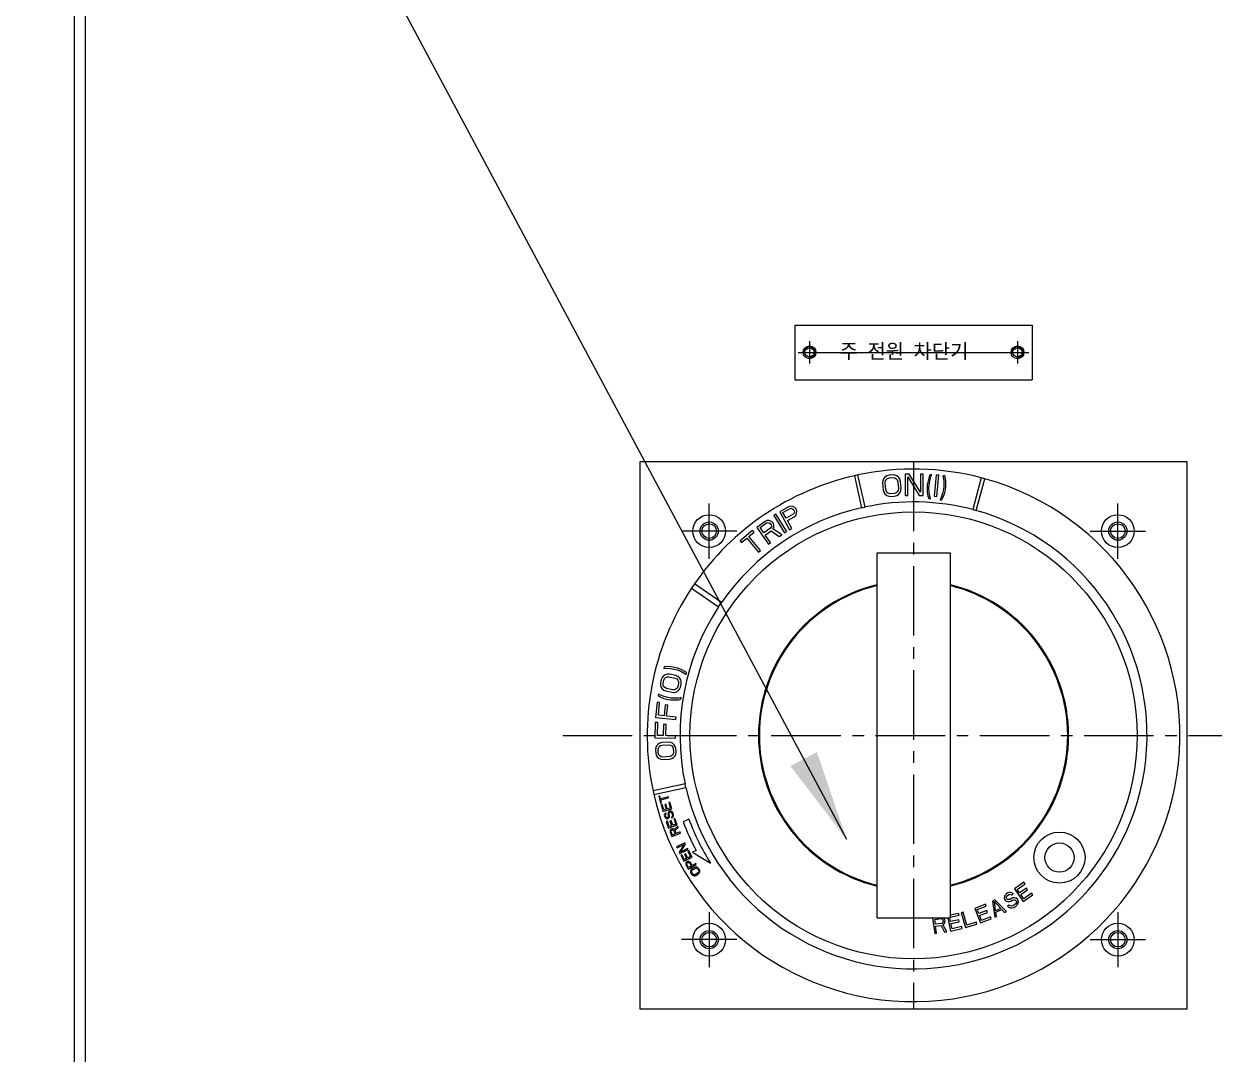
# Model space of a CAD drawing. Header units: millimetres. Extents: x -8980 to 16421, y 0 to 6237.
# Drawn here: x -6384.3 to -6058.1, y 3334.9 to 3617.4 of the extents above; entities that cross this region are included whole.
import ezdxf

# ---------------------------------------------------------------- set-up
doc = ezdxf.new("R2010")
doc.units = ezdxf.units.MM
doc.linetypes.add('CENTER', pattern=[50.8, 31.75, -6.35, 6.35, -6.35])
doc.linetypes.add('CENTER2', pattern=[28.575, 19.05, -3.175, 3.175, -3.175])
for name, color, linetype in [('4', 7, 'Continuous'), ('BO', 3, 'Continuous'), ('CENTER', 1, 'CENTER'), ('D-HANDLE', 3, 'Continuous')]:
    doc.layers.add(name, color=color, linetype=linetype)
doc.styles.add('HAN', font='')
doc.styles.get("Standard").update_dxf_attribs({"font": 'ISOCP.SHX', "bigfont": 'WHGTXT.SHX'})
doc.styles.get('HAN').set_extended_font_data('GulimChe')
doc.dimstyles.new('PS-10', dxfattribs={"dimscale": 10, "dimtxt": 3.2, "dimasz": 2.5, "dimexe": 2, "dimexo": 2.5, "dimgap": 2, "dimtad": 1, "dimtoh": 1, "dimrnd": 0.05, "dimzin": 12, "dimdsep": 46, "dimtxsty": 'Standard', "dimcen": 0, "dimclrt": 2, "dimazin": 3, "dimtfac": 1, "dimtofl": 0, "dimtmove": 0, "dimatfit": 3, "dimfxl": 0, "dimtolj": 1, "dimtzin": 0, "dimarcsym": 0})

# ---------------------------------------------------------------- blocks, each defined once
blk = doc.blocks.new('etmnrbfdsaz')
for p, q in [((66264.99, -44675.64, 0), (66329.99, -44675.64, 0)), ((66264.99, -44675.64, 0), (66264.99, -44690.64, 0)), ((66329.99, -44675.64, 0), (66329.99, -44690.64, 0)), ((66264.99, -44690.64, 0), (66329.99, -44690.64, 0))]:
    blk.add_line(p, q)
at = {"ltscale": 10}
for centre in [(66268.99, -44683.14, 0), (66325.99, -44683.14, 0)]:
    blk.add_circle(centre, 1.75, dxfattribs=at)
at = {"color": 3, "style": 'HAN'}
blk.add_text('주 전원 차단기', height=4, dxfattribs=at).set_placement((66277.25, -44684.8, 0))
blk = doc.blocks.new('A$C77152F04')
at = {"linetype": 'Continuous'}
for p, q in [((-71.23, 15.39), (-72.2, 15.18)), ((-72.2, 15.18), (-70.27, 6.39)), ((-69.29, 6.6), (-71.23, 15.39)), ((-37.42, 14.59), (-39.77, 5.91)), ((-38.8, 5.65), (-36.45, 14.33)), ((-36.45, 14.33), (-37.42, 14.59)), ((-70.27, 6.39), (-69.29, 6.6)), ((-39.77, 5.91), (-38.8, 5.65)), ((-116.03, -14.47), (-116.84, -15.65)), ((-116.84, -15.65), (-109.43, -20.77)), ((-108.63, -19.59), (-116.03, -14.47)), ((-109.43, -20.77), (-108.63, -19.59)), ((-118.6, -69.29), (-127.39, -71.23)), ((-127.39, -71.23), (-127.18, -72.2)), ((-127.18, -72.2), (-118.39, -70.27)), ((-118.39, -70.27), (-118.6, -69.29)), ((-117.59, -78.96), (-119.13, -79.66)), ((-115.57, -87.57), (-116.61, -87.98)), ((-116.61, -87.98), (-111.64, -90.99))]:
    blk.add_line(p, q, dxfattribs=at)
at = {"color": 2, "linetype": 'Continuous'}
for p, q in [((-64.4, 13.8), (-64.46, 13.17)), ((-64.46, 13.17), (-64.3, 11.3)), ((-64.2, 14.32), (-64.4, 13.8)), ((-63.75, 14.86), (-64.2, 14.32)), ((-63.29, 15.15), (-63.75, 14.86)), ((-63.73, 13.23), (-63.65, 13.74)), ((-63.57, 11.37), (-63.73, 13.23)), ((-63.65, 13.74), (-63.44, 14.13)), ((-63.44, 14.13), (-63.1, 14.42)), ((-62.69, 15.33), (-63.29, 15.15)), ((-63.1, 14.42), (-62.62, 14.58)), ((-61.71, 15.41), (-62.69, 15.33)), ((-62.62, 14.58), (-61.65, 14.67)), ((-61.09, 15.34), (-61.71, 15.41)), ((-61.65, 14.67), (-61.15, 14.58)), ((-61.15, 14.58), (-60.76, 14.37)), ((-60.58, 15.14), (-61.09, 15.34)), ((-60.76, 14.37), (-60.49, 14.02)), ((-60.05, 14.68), (-60.58, 15.14)), ((-60.49, 14.02), (-60.32, 13.53)), ((-60.32, 13.53), (-60.16, 11.66)), ((-59.77, 14.2), (-60.05, 14.68)), ((-59.59, 13.59), (-59.77, 14.2)), ((-59.43, 11.73), (-59.59, 13.59)), ((-58.26, 15.65), (-58.27, 9.78)), ((-57.16, 15.64), (-58.26, 15.65)), ((-57.54, 9.77), (-57.53, 14.89)), ((-57.53, 14.89), (-54.48, 9.77)), ((-54.12, 10.64), (-57.16, 15.64)), ((-54.1, 15.63), (-54.12, 10.64)), ((-53.37, 15.63), (-54.1, 15.63)), ((-53.38, 9.76), (-53.37, 15.63)), ((-52.02, 13.78), (-52.22, 12.67)), ((-51.71, 14.89), (-52.02, 13.78)), ((-51.73, 12.63), (-51.54, 13.75)), ((-51.43, 15.49), (-51.71, 14.89)), ((-51.54, 13.75), (-51.22, 14.85)), ((-50.94, 15.46), (-51.43, 15.49)), ((-51.22, 14.85), (-50.94, 15.46)), ((-49.8, 15.37), (-50.33, 9.53)), ((-49.06, 15.3), (-49.8, 15.37)), ((-49.6, 9.46), (-49.06, 15.3)), ((-47.92, 15.18), (-47.75, 14.54)), ((-47.44, 15.13), (-47.92, 15.18)), ((-47.75, 14.54), (-47.65, 13.39)), ((-47.65, 13.39), (-47.66, 12.26)), ((-47.27, 14.48), (-47.44, 15.13)), ((-47.16, 13.33), (-47.27, 14.48)), ((-47.18, 12.2), (-47.16, 13.33)), ((-64.3, 11.3), (-64.13, 10.69)), ((-64.13, 10.69), (-63.84, 10.21)), ((-63.84, 10.21), (-63.31, 9.76)), ((-63.41, 10.88), (-63.57, 11.37)), ((-63.13, 10.53), (-63.41, 10.88)), ((-62.74, 10.31), (-63.13, 10.53)), ((-62.24, 10.23), (-62.74, 10.31)), ((-61.27, 10.31), (-62.24, 10.23)), ((-60.79, 10.48), (-61.27, 10.31)), ((-60.45, 10.76), (-60.79, 10.48)), ((-60.61, 9.74), (-60.14, 10.03)), ((-60.24, 11.15), (-60.45, 10.76)), ((-60.16, 11.66), (-60.24, 11.15)), ((-60.14, 10.03), (-59.7, 10.57)), ((-59.7, 10.57), (-59.5, 11.09)), ((-59.5, 11.09), (-59.43, 11.73)), ((-52.22, 12.67), (-52.27, 11.79)), ((-52.27, 11.79), (-52.22, 10.66)), ((-52.22, 10.66), (-52.05, 9.53)), ((-51.78, 11.76), (-51.73, 12.63)), ((-51.73, 10.63), (-51.78, 11.76)), ((-51.56, 9.5), (-51.73, 10.63)), ((-48.02, 10.29), (-48.4, 9.2)), ((-47.77, 11.39), (-48.02, 10.29)), ((-47.92, 9.15), (-47.54, 10.23)), ((-47.66, 12.26), (-47.77, 11.39)), ((-47.54, 10.23), (-47.28, 11.33)), ((-47.28, 11.33), (-47.18, 12.2)), ((-90.23, 6.63), (-92.68, 5.27)), ((-89.66, 6.81), (-90.23, 6.63)), ((-89.08, 6.73), (-89.66, 6.81)), ((-88.54, 6.48), (-89.08, 6.73)), ((-63.31, 9.76), (-62.8, 9.55)), ((-62.8, 9.55), (-62.18, 9.48)), ((-62.18, 9.48), (-61.2, 9.57)), ((-61.2, 9.57), (-60.61, 9.74)), ((-58.27, 9.78), (-57.54, 9.77)), ((-54.48, 9.77), (-53.38, 9.76)), ((-52.05, 9.53), (-51.84, 8.89)), ((-51.84, 8.89), (-51.36, 8.86)), ((-51.36, 8.86), (-51.56, 9.5)), ((-50.33, 9.53), (-49.6, 9.46)), ((-48.4, 9.2), (-48.72, 8.61)), ((-48.72, 8.61), (-48.23, 8.56)), ((-48.23, 8.56), (-47.92, 9.15)), ((-93.71, 4.6), (-94.3, 4.23)), ((-94.3, 4.23), (-91.32, -0.52)), ((-90.73, -0.14), (-93.71, 4.6)), ((-92.68, 5.27), (-89.95, 0.37)), ((-91.78, 5.09), (-89.84, 6.17)), ((-90.9, 3.53), (-91.78, 5.09)), ((-88.97, 4.61), (-90.9, 3.53)), ((-90.55, 2.9), (-88.72, 3.93)), ((-89.84, 6.17), (-89.47, 6.24)), ((-89.47, 6.24), (-89.15, 6.14)), ((-89.15, 6.14), (-88.88, 5.89)), ((-88.72, 4.88), (-88.97, 4.61)), ((-88.88, 5.89), (-88.7, 5.57)), ((-88.63, 5.21), (-88.72, 4.88)), ((-88.72, 3.93), (-88.27, 4.32)), ((-88.7, 5.57), (-88.63, 5.21)), ((-88.27, 6.23), (-88.54, 6.48)), ((-88.03, 5.81), (-88.27, 6.23)), ((-88.27, 4.32), (-88.03, 4.86)), ((-87.96, 5.44), (-88.03, 5.81)), ((-88.03, 4.86), (-87.96, 5.44)), ((-100.09, 0.18), (-103.49, -2.67)), ((-99.7, -0.28), (-100.09, 0.18)), ((-96.69, 2.64), (-98.98, 1.03)), ((-98.98, 1.03), (-95.75, -3.55)), ((-98.06, 0.94), (-96.25, 2.22)), ((-97.03, -0.52), (-98.06, 0.94)), ((-95.22, 0.76), (-97.03, -0.52)), ((-96.15, 2.88), (-96.69, 2.64)), ((-96.62, -1.1), (-95, 0.04)), ((-96.25, 2.22), (-95.9, 2.33)), ((-95.56, 2.86), (-96.15, 2.88)), ((-95.9, 2.33), (-95.57, 2.27)), ((-95.57, 2.27), (-95.27, 2.04)), ((-95, 2.67), (-95.56, 2.86)), ((-95.27, 2.04), (-95.06, 1.75)), ((-95, 1.06), (-95.22, 0.76)), ((-95.06, 1.75), (-94.95, 1.39)), ((-94.7, 2.45), (-95, 2.67)), ((-94.95, 1.39), (-95, 1.06)), ((-95, 0.04), (-92.79, -1.47)), ((-94.42, 2.06), (-94.7, 2.45)), ((-94.56, 0.64), (-94.32, 1.1)), ((-92.12, -0.99), (-94.56, 0.64)), ((-94.31, 1.7), (-94.42, 2.06)), ((-94.32, 1.1), (-94.31, 1.7)), ((-89.33, 0.72), (-90.55, 2.9)), ((-89.95, 0.37), (-89.33, 0.72)), ((-103.49, -2.67), (-103.11, -3.13)), ((-103.11, -3.13), (-101.67, -1.93)), ((-101.67, -1.93), (-98.46, -5.77)), ((-101.14, -1.48), (-99.7, -0.28)), ((-97.92, -5.32), (-101.14, -1.48)), ((-95.18, -3.15), (-96.62, -1.1)), ((-95.75, -3.55), (-95.18, -3.15)), ((-92.79, -1.47), (-92.12, -0.99)), ((-91.32, -0.52), (-90.73, -0.14)), ((-98.46, -5.77), (-97.92, -5.32)), ((-124.3, -37.19), (-124.42, -37.64)), ((-124.42, -37.64), (-123.78, -37.57)), ((-123.66, -37.12), (-124.3, -37.19)), ((-123.78, -37.57), (-122.69, -37.63)), ((-122.56, -37.18), (-123.66, -37.12)), ((-122.69, -37.63), (-121.62, -37.81)), ((-121.5, -37.36), (-122.56, -37.18)), ((-121.62, -37.81), (-120.82, -38.03)), ((-120.69, -37.58), (-121.5, -37.36)), ((-120.82, -38.03), (-119.81, -38.43)), ((-119.69, -37.98), (-120.69, -37.58)), ((-119.81, -38.43), (-118.84, -38.94)), ((-118.72, -38.49), (-119.69, -37.98)), ((-118.84, -38.94), (-118.33, -39.32)), ((-118.21, -38.87), (-118.72, -38.49)), ((-118.33, -39.32), (-118.21, -38.87)), ((-125.36, -41.59), (-125.37, -42.19)), ((-125.37, -42.19), (-125.23, -42.7)), ((-125.16, -40.68), (-125.36, -41.59)), ((-124.93, -40.13), (-125.16, -40.68)), ((-124.59, -39.73), (-124.93, -40.13)), ((-124.66, -41.74), (-124.47, -40.83)), ((-124.64, -42.22), (-124.66, -41.74)), ((-124.48, -42.62), (-124.64, -42.22)), ((-124.03, -39.37), (-124.59, -39.73)), ((-124.47, -40.83), (-124.25, -40.4)), ((-124.25, -40.4), (-123.94, -40.11)), ((-123.51, -39.24), (-124.03, -39.37)), ((-123.94, -40.11), (-123.55, -39.95)), ((-123.55, -39.95), (-123.05, -39.94)), ((-122.91, -39.25), (-123.51, -39.24)), ((-123.05, -39.94), (-121.31, -40.31)), ((-121.16, -39.63), (-122.91, -39.25)), ((-121.31, -40.31), (-120.86, -40.53)), ((-120.6, -39.87), (-121.16, -39.63)), ((-120.86, -40.53), (-120.56, -40.83)), ((-120.18, -40.2), (-120.6, -39.87)), ((-120.38, -41.71), (-120.58, -42.62)), ((-120.56, -40.83), (-120.4, -41.22)), ((-120.4, -41.22), (-120.38, -41.71)), ((-119.81, -40.75), (-120.18, -40.2)), ((-119.88, -42.77), (-119.68, -41.86)), ((-119.68, -41.26), (-119.81, -40.75)), ((-119.68, -41.86), (-119.68, -41.26)), ((-125.93, -44.67), (-126, -45.13)), ((-126, -45.13), (-125.45, -45.45)), ((-125.38, -44.99), (-125.93, -44.67)), ((-125.45, -45.45), (-124.42, -45.85)), ((-124.35, -45.38), (-125.38, -44.99)), ((-125.23, -42.7), (-124.86, -43.25)), ((-124.86, -43.25), (-124.45, -43.58)), ((-124.18, -42.92), (-124.48, -42.62)), ((-124.45, -43.58), (-123.89, -43.82)), ((-123.31, -45.66), (-124.35, -45.38)), ((-123.74, -43.13), (-124.18, -42.92)), ((-123.89, -43.82), (-122.14, -44.2)), ((-121.99, -43.51), (-123.74, -43.13)), ((-122.48, -45.79), (-123.31, -45.66)), ((-122.14, -44.2), (-121.53, -44.21)), ((-121.5, -43.5), (-121.99, -43.51)), ((-121.53, -44.21), (-121.02, -44.08)), ((-121.1, -43.34), (-121.5, -43.5)), ((-120.8, -43.05), (-121.1, -43.34)), ((-121.02, -44.08), (-120.45, -43.72)), ((-120.58, -42.62), (-120.8, -43.05)), ((-120.45, -43.72), (-120.12, -43.31)), ((-119.68, -45.63), (-120.31, -45.77)), ((-120.12, -43.31), (-119.88, -42.77)), ((-119.75, -46.1), (-119.68, -45.63)), ((-126.29, -46.93), (-126.7, -51.12)), ((-125.58, -47), (-126.29, -46.93)), ((-125.92, -50.49), (-125.58, -47)), ((-124.42, -45.85), (-123.38, -46.13)), ((-124.08, -47.62), (-124.38, -50.64)), ((-123.37, -47.69), (-124.08, -47.62)), ((-123.67, -50.71), (-123.37, -47.69)), ((-123.38, -46.13), (-122.55, -46.25)), ((-122.55, -46.25), (-121.48, -46.3)), ((-121.4, -45.84), (-122.48, -45.79)), ((-121.48, -46.3), (-120.38, -46.24)), ((-120.31, -45.77), (-121.4, -45.84)), ((-120.38, -46.24), (-119.75, -46.1)), ((-126.7, -51.12), (-121.13, -51.67)), ((-124.38, -50.64), (-125.92, -50.49)), ((-121.06, -50.97), (-123.67, -50.71)), ((-121.13, -51.67), (-121.06, -50.97)), ((-126.78, -52.49), (-126.87, -56.69)), ((-126.07, -52.51), (-126.78, -52.49)), ((-126.14, -56.01), (-126.07, -52.51)), ((-124.53, -53), (-124.59, -56.04)), ((-123.81, -53.02), (-124.53, -53)), ((-123.87, -56.05), (-123.81, -53.02)), ((-126.87, -56.69), (-121.26, -56.81)), ((-125.99, -58.39), (-126.44, -58.88)), ((-124.59, -56.04), (-126.14, -56.01)), ((-125.53, -58.13), (-125.99, -58.39)), ((-124.94, -57.97), (-125.53, -58.13)), ((-125.37, -58.82), (-124.9, -58.67)), ((-123.16, -57.86), (-124.94, -57.97)), ((-124.9, -58.67), (-123.11, -58.56)), ((-121.25, -56.1), (-123.87, -56.05)), ((-122.56, -57.94), (-123.16, -57.86)), ((-123.11, -58.56), (-122.63, -58.65)), ((-122.63, -58.65), (-122.26, -58.86)), ((-122.06, -58.14), (-122.56, -57.94)), ((-121.56, -58.58), (-122.06, -58.14)), ((-121.29, -59.03), (-121.56, -58.58)), ((-121.26, -56.81), (-121.25, -56.1)), ((-126.65, -59.37), (-126.73, -59.96)), ((-126.73, -59.96), (-126.67, -60.89)), ((-126.67, -60.89), (-126.52, -61.46)), ((-126.44, -58.88), (-126.65, -59.37)), ((-126.52, -61.46), (-126.25, -61.91)), ((-126.25, -61.91), (-125.74, -62.35)), ((-126.02, -59.91), (-125.93, -59.44)), ((-125.96, -60.84), (-126.02, -59.91)), ((-125.81, -61.3), (-125.96, -60.84)), ((-125.93, -59.44), (-125.71, -59.07)), ((-125.55, -61.64), (-125.81, -61.3)), ((-125.71, -59.07), (-125.37, -58.82)), ((-125.18, -61.85), (-125.55, -61.64)), ((-124.7, -61.93), (-125.18, -61.85)), ((-122.91, -61.82), (-124.7, -61.93)), ((-122.44, -61.68), (-122.91, -61.82)), ((-122.1, -61.42), (-122.44, -61.68)), ((-122.26, -58.86), (-122, -59.19)), ((-121.88, -61.06), (-122.1, -61.42)), ((-122, -59.19), (-121.85, -59.65)), ((-121.79, -60.58), (-121.88, -61.06)), ((-121.85, -59.65), (-121.79, -60.58)), ((-121.82, -62.11), (-121.37, -61.61)), ((-121.37, -61.61), (-121.16, -61.13)), ((-121.14, -59.61), (-121.29, -59.03)), ((-121.16, -61.13), (-121.08, -60.54)), ((-121.08, -60.54), (-121.14, -59.61)), ((-125.74, -62.35), (-125.25, -62.55)), ((-125.25, -62.55), (-124.65, -62.63)), ((-124.65, -62.63), (-122.87, -62.52)), ((-122.87, -62.52), (-122.28, -62.37)), ((-122.28, -62.37), (-121.82, -62.11)), ((-125.56, -72.56), (-125.82, -72.63)), ((-125.82, -72.63), (-125.34, -74.55)), ((-125.36, -73.37), (-125.56, -72.56)), ((-123.19, -72.82), (-125.36, -73.37)), ((-125.34, -74.55), (-125.08, -74.49)), ((-125.28, -73.68), (-123.11, -73.13)), ((-125.08, -74.49), (-125.28, -73.68)), ((-124.9, -74.95), (-125.2, -75.04)), ((-125.2, -75.04), (-124.68, -76.84)), ((-124.46, -76.45), (-124.9, -74.95)), ((-123.87, -74.87), (-124.17, -74.96)), ((-124.17, -74.96), (-123.8, -76.26)), ((-123.49, -76.17), (-123.87, -74.87)), ((-123.11, -73.13), (-123.19, -72.82)), ((-122.8, -74.34), (-123.1, -74.43)), ((-123.1, -74.43), (-122.67, -75.93)), ((-122.27, -76.15), (-122.8, -74.34)), ((-124.68, -76.84), (-122.27, -76.15)), ((-123.8, -76.26), (-124.46, -76.45)), ((-124.22, -77.6), (-124.31, -77.85)), ((-124.31, -77.85), (-124.28, -78.12)), ((-124.28, -78.12), (-124.2, -78.36)), ((-124.06, -77.39), (-124.22, -77.6)), ((-123.93, -77.29), (-124.06, -77.39)), ((-123.99, -77.8), (-123.92, -77.67)), ((-123.99, -77.97), (-123.99, -77.8)), ((-123.89, -78.26), (-123.99, -77.97)), ((-123.83, -77.59), (-123.93, -77.29)), ((-123.92, -77.67), (-123.83, -77.59)), ((-123.79, -78.4), (-123.89, -78.26)), ((-122.67, -75.93), (-123.49, -76.17)), ((-123.27, -77.24), (-123.31, -77.47)), ((-123.31, -77.47), (-123.28, -77.74)), ((-123.28, -77.74), (-123.18, -78.03)), ((-123.13, -76.97), (-123.27, -77.24)), ((-123.18, -78.2), (-123.24, -78.38)), ((-123.18, -78.03), (-123.18, -78.2)), ((-122.96, -76.81), (-123.13, -76.97)), ((-122.99, -77.42), (-122.94, -77.24)), ((-122.97, -77.64), (-122.99, -77.42)), ((-122.88, -77.93), (-122.97, -77.64)), ((-122.71, -76.73), (-122.96, -76.81)), ((-122.94, -77.24), (-122.82, -77.09)), ((-122.9, -78.38), (-122.86, -78.15)), ((-122.86, -78.15), (-122.88, -77.93)), ((-122.82, -77.09), (-122.66, -77.04)), ((-122.48, -76.76), (-122.71, -76.73)), ((-122.66, -77.04), (-122.48, -77.09)), ((-122.21, -76.89), (-122.48, -76.76)), ((-122.48, -77.09), (-122.33, -77.21)), ((-122.33, -77.21), (-122.21, -77.39)), ((-122.17, -78.2), (-122.31, -78.3)), ((-122.31, -78.3), (-122.21, -78.6)), ((-122.04, -77.06), (-122.21, -76.89)), ((-122.21, -77.39), (-122.08, -77.79)), ((-122.07, -78), (-122.17, -78.2)), ((-122.08, -77.79), (-122.07, -78)), ((-121.91, -77.29), (-122.04, -77.06)), ((-122.03, -78.48), (-121.82, -78.25)), ((-121.78, -77.69), (-121.91, -77.29)), ((-121.82, -78.25), (-121.75, -77.95)), ((-121.75, -77.95), (-121.78, -77.69)), ((-124.2, -78.36), (-124.08, -78.55)), ((-124.08, -78.55), (-123.91, -78.71)), ((-123.91, -78.71), (-123.65, -78.84)), ((-123.64, -78.51), (-123.79, -78.4)), ((-123.47, -79.52), (-123.77, -79.63)), ((-123.77, -79.63), (-123.13, -81.4)), ((-123.65, -78.84), (-123.43, -78.83)), ((-123.47, -78.51), (-123.64, -78.51)), ((-123.37, -78.48), (-123.47, -78.51)), ((-122.94, -80.99), (-123.47, -79.52)), ((-123.43, -78.83), (-123.22, -78.76)), ((-123.24, -78.38), (-123.37, -78.48)), ((-123.22, -78.76), (-123.04, -78.65)), ((-123.13, -81.4), (-120.78, -80.54)), ((-123.04, -78.65), (-122.9, -78.38)), ((-122.29, -80.76), (-122.94, -80.99)), ((-122.45, -79.37), (-122.75, -79.48)), ((-122.75, -79.48), (-122.29, -80.76)), ((-121.98, -80.65), (-122.45, -79.37)), ((-122.21, -78.6), (-122.03, -78.48)), ((-121.18, -80.36), (-121.98, -80.65)), ((-121.42, -78.78), (-121.72, -78.89)), ((-121.72, -78.89), (-121.18, -80.36)), ((-120.63, -80.93), (-121.59, -81.83)), ((-120.78, -80.54), (-121.42, -78.78)), ((-121.37, -82.08), (-120.49, -81.27)), ((-120.49, -81.27), (-120.63, -80.93)), ((-122.66, -82.03), (-122.73, -82.28)), ((-122.73, -82.28), (-122.68, -82.55)), ((-122.68, -82.55), (-122.21, -83.71)), ((-122.52, -81.81), (-122.66, -82.03)), ((-122.39, -81.7), (-122.52, -81.81)), ((-122.46, -82.23), (-122.4, -82.1)), ((-122.45, -82.4), (-122.46, -82.23)), ((-122.08, -83.32), (-122.45, -82.4)), ((-122.4, -82.1), (-122.27, -81.99)), ((-122.19, -81.62), (-122.39, -81.7)), ((-122.27, -81.99), (-122.12, -81.93)), ((-122.21, -83.71), (-119.89, -82.77)), ((-122.02, -81.61), (-122.19, -81.62)), ((-122.12, -81.93), (-121.95, -81.92)), ((-121.34, -83.02), (-122.08, -83.32)), ((-121.77, -81.67), (-122.02, -81.61)), ((-121.95, -81.92), (-121.82, -81.97)), ((-121.82, -81.97), (-121.71, -82.1)), ((-121.59, -81.83), (-121.77, -81.67)), ((-121.71, -82.1), (-121.34, -83.02)), ((-121.04, -82.9), (-121.37, -82.08)), ((-120, -82.48), (-121.04, -82.9)), ((-119.89, -82.77), (-120, -82.48)), ((-118.7, -85.45), (-120.95, -86.55)), ((-120.95, -86.55), (-120.81, -86.83)), ((-120.81, -86.83), (-118.9, -85.89)), ((-118.9, -85.89), (-120.24, -88)), ((-120.24, -88), (-120.04, -88.42)), ((-120.04, -88.42), (-117.78, -87.32)), ((-119.89, -88), (-118.49, -85.87)), ((-117.92, -87.04), (-119.89, -88)), ((-118.49, -85.87), (-118.7, -85.45)), ((-117.78, -87.32), (-117.92, -87.04)), ((-117.59, -87.69), (-117.88, -87.84)), ((-117.88, -87.84), (-117.14, -89.23)), ((-116.71, -89.35), (-117.59, -87.69)), ((-119.52, -88.72), (-119.81, -88.87)), ((-119.81, -88.87), (-118.92, -90.53)), ((-118.79, -90.1), (-119.52, -88.72)), ((-118.92, -90.53), (-116.71, -89.35)), ((-118.53, -88.43), (-118.81, -88.58)), ((-118.81, -88.58), (-118.18, -89.78)), ((-118.18, -89.78), (-118.79, -90.1)), ((-117.89, -89.63), (-118.53, -88.43)), ((-118.39, -91.04), (-118.43, -91.3)), ((-118.43, -91.3), (-118.34, -91.56)), ((-118.28, -90.8), (-118.39, -91.04)), ((-118.17, -90.68), (-118.28, -90.8)), ((-117.99, -90.57), (-118.17, -90.68)), ((-118.17, -91.22), (-118.13, -91.07)), ((-118.14, -91.38), (-118.17, -91.22)), ((-118.13, -91.07), (-118.02, -90.95)), ((-118.02, -90.95), (-117.88, -90.87)), ((-117.82, -90.54), (-117.99, -90.57)), ((-117.14, -89.23), (-117.89, -89.63)), ((-117.88, -90.87), (-117.71, -90.83)), ((-117.56, -90.56), (-117.82, -90.54)), ((-117.71, -90.83), (-117.57, -90.87)), ((-117.57, -90.87), (-117.44, -90.98)), ((-117.32, -90.67), (-117.56, -90.56)), ((-117.44, -90.98), (-116.95, -91.84)), ((-117.14, -90.87), (-117.32, -90.67)), ((-116.67, -91.68), (-117.14, -90.87)), ((-115.7, -91.12), (-116.67, -91.68)), ((-115.54, -91.39), (-115.7, -91.12)), ((-118.34, -91.56), (-117.72, -92.64)), ((-117.64, -92.24), (-118.14, -91.38)), ((-117.72, -92.64), (-115.54, -91.39)), ((-116.95, -91.84), (-117.64, -92.24)), ((-117.06, -93.01), (-117.13, -93.3)), ((-117.13, -93.3), (-117.11, -93.54)), ((-117.11, -93.54), (-117.02, -93.79)), ((-116.93, -92.81), (-117.06, -93.01)), ((-117.02, -93.79), (-116.8, -94.14)), ((-116.73, -92.63), (-116.93, -92.81)), ((-116.81, -93.41), (-116.8, -93.22)), ((-116.74, -93.62), (-116.81, -93.41)), ((-116.8, -93.22), (-116.72, -93.05)), ((-116.8, -94.14), (-116.61, -94.33)), ((-116.52, -93.97), (-116.74, -93.62)), ((-116.06, -92.2), (-116.73, -92.63)), ((-116.72, -93.05), (-116.57, -92.89)), ((-116.61, -94.33), (-116.41, -94.45)), ((-116.57, -92.89), (-115.89, -92.47)), ((-116.37, -94.12), (-116.52, -93.97)), ((-116.41, -94.45), (-116.12, -94.52)), ((-116.19, -94.2), (-116.37, -94.12)), ((-116, -94.2), (-116.19, -94.2)), ((-116.12, -94.52), (-115.88, -94.5)), ((-115.8, -92.11), (-116.06, -92.2)), ((-115.79, -94.13), (-116, -94.2)), ((-115.89, -92.47), (-115.68, -92.4)), ((-115.88, -94.5), (-115.63, -94.4)), ((-115.57, -92.08), (-115.8, -92.11)), ((-115.12, -93.71), (-115.79, -94.13)), ((-115.68, -92.4), (-115.49, -92.4)), ((-115.63, -94.4), (-114.95, -93.98)), ((-115.27, -92.15), (-115.57, -92.08)), ((-115.49, -92.4), (-115.32, -92.48)), ((-115.32, -92.48), (-115.16, -92.63)), ((-115.07, -92.27), (-115.27, -92.15)), ((-115.16, -92.63), (-114.94, -92.98)), ((-114.96, -93.55), (-115.12, -93.71)), ((-114.89, -92.46), (-115.07, -92.27)), ((-114.88, -93.38), (-114.96, -93.55)), ((-114.95, -93.98), (-114.75, -93.79)), ((-114.94, -92.98), (-114.87, -93.19)), ((-114.67, -92.82), (-114.89, -92.46)), ((-114.87, -93.19), (-114.88, -93.38)), ((-114.75, -93.79), (-114.63, -93.59)), ((-114.58, -93.07), (-114.67, -92.82)), ((-114.63, -93.59), (-114.56, -93.3)), ((-114.56, -93.3), (-114.58, -93.07)), ((-25.75, -96.25), (-28.36, -98.08)), ((-27.61, -98.22), (-25.44, -96.69)), ((-25.05, -97.86), (-26.94, -99.18)), ((-25.44, -96.69), (-25.75, -96.25)), ((-24.74, -98.3), (-25.05, -97.86)), ((-33.68, -101.1), (-34.31, -101.41)), ((-30.54, -104.3), (-33.68, -101.1)), ((-31.03, -100.01), (-31.15, -100.5)), ((-31.15, -100.5), (-31.04, -100.86)), ((-31.04, -100.86), (-30.86, -101.17)), ((-30.82, -99.67), (-31.03, -100.01)), ((-30.56, -99.42), (-30.82, -99.67)), ((-30.6, -100.39), (-30.46, -100.1)), ((-30.54, -100.67), (-30.6, -100.39)), ((-30.18, -99.19), (-30.56, -99.42)), ((-30.45, -100.82), (-30.54, -100.67)), ((-30.46, -100.1), (-30.28, -99.88)), ((-30.23, -101.01), (-30.45, -100.82)), ((-30.28, -99.88), (-29.82, -99.61)), ((-29.91, -101.03), (-30.23, -101.01)), ((-29.75, -99.04), (-30.18, -99.19)), ((-29.64, -100.97), (-29.91, -101.03)), ((-29.82, -99.61), (-29.55, -99.55)), ((-29.31, -99.09), (-29.75, -99.04)), ((-29.18, -100.7), (-29.64, -100.97)), ((-29.55, -99.55), (-29.3, -99.62)), ((-28.89, -99.27), (-29.31, -99.09)), ((-29.3, -99.62), (-29.14, -99.73)), ((-28.75, -100.55), (-29.18, -100.7)), ((-29.14, -99.73), (-28.68, -99.46)), ((-28.9, -101.17), (-28.55, -101.07)), ((-28.68, -99.46), (-28.89, -99.27)), ((-28.35, -100.53), (-28.75, -100.55)), ((-28.55, -101.07), (-28.23, -101.09)), ((-28.36, -98.08), (-25.91, -101.56)), ((-27.86, -100.66), (-28.35, -100.53)), ((-28.23, -101.09), (-27.94, -101.23)), ((-27.53, -100.88), (-27.86, -100.66)), ((-26.94, -99.18), (-27.61, -98.22)), ((-27.3, -101.27), (-27.53, -100.88)), ((-26.62, -99.63), (-24.74, -98.3)), ((-25.79, -100.81), (-26.62, -99.63)), ((-25.91, -101.56), (-23.3, -99.72)), ((-23.62, -99.28), (-25.79, -100.81)), ((-23.3, -99.72), (-23.62, -99.28)), ((-36.24, -102.31), (-39.22, -103.47)), ((-39.22, -103.47), (-37.67, -107.43)), ((-38.52, -103.78), (-36.05, -102.81)), ((-38.1, -104.87), (-38.52, -103.78)), ((-35.95, -104.04), (-38.1, -104.87)), ((-36.05, -102.81), (-36.24, -102.31)), ((-35.75, -104.54), (-35.95, -104.04)), ((-34.31, -101.41), (-33.73, -105.85)), ((-33.84, -101.58), (-32.05, -103.43)), ((-33.49, -104.13), (-33.84, -101.58)), ((-32.05, -103.43), (-33.49, -104.13)), ((-33.41, -104.49), (-31.81, -103.72)), ((-31.81, -103.72), (-31.02, -104.54)), ((-31.02, -104.54), (-30.54, -104.3)), ((-30.86, -101.17), (-30.6, -101.44)), ((-30.6, -101.44), (-30.11, -101.57)), ((-29.75, -102.51), (-30.21, -102.79)), ((-30.21, -102.79), (-29.95, -103.05)), ((-30.11, -101.57), (-29.71, -101.54)), ((-29.95, -103.05), (-29.49, -103.31)), ((-29.54, -102.7), (-29.75, -102.51)), ((-29.71, -101.54), (-29.36, -101.44)), ((-29.17, -102.8), (-29.54, -102.7)), ((-29.49, -103.31), (-28.97, -103.31)), ((-29.36, -101.44), (-28.9, -101.17)), ((-28.82, -102.7), (-29.17, -102.8)), ((-28.97, -103.31), (-28.54, -103.17)), ((-28.21, -102.34), (-28.82, -102.7)), ((-28.54, -103.17), (-27.93, -102.81)), ((-27.95, -102.08), (-28.21, -102.34)), ((-27.81, -101.79), (-27.95, -102.08)), ((-27.94, -101.23), (-27.8, -101.46)), ((-27.93, -102.81), (-27.6, -102.5)), ((-27.8, -101.46), (-27.81, -101.79)), ((-27.6, -102.5), (-27.39, -102.17)), ((-27.39, -102.17), (-27.26, -101.67)), ((-27.26, -101.67), (-27.3, -101.27)), ((-50.22, -106), (-50.78, -106.08)), ((-50.78, -106.08), (-50.2, -110.29)), ((-50.19, -106.45), (-48.52, -106.22)), ((-50, -107.8), (-50.19, -106.45)), ((-48.34, -107.57), (-50, -107.8)), ((-48.52, -106.22), (-48.25, -106.28)), ((-48.08, -107.44), (-48.34, -107.57)), ((-48.25, -106.28), (-48.04, -106.43)), ((-47.93, -107.24), (-48.08, -107.44)), ((-48.04, -106.43), (-47.92, -106.69)), ((-47.88, -106.96), (-47.93, -107.24)), ((-47.93, -107.88), (-47.61, -107.65)), ((-47.92, -106.69), (-47.88, -106.96)), ((-47.83, -106.04), (-47.89, -106)), ((-47.52, -106.36), (-47.83, -106.04)), ((-47.61, -107.65), (-47.39, -107.25)), ((-47.39, -106.61), (-47.52, -106.36)), ((-47.34, -106.97), (-47.39, -106.61)), ((-47.39, -107.25), (-47.34, -106.97)), ((-46.63, -106), (-45.83, -109.64)), ((-45.85, -107.05), (-46.08, -106.02)), ((-43.63, -104.8), (-46, -105.32)), ((-46, -105.88), (-43.51, -105.33)), ((-43.6, -106.56), (-45.85, -107.05)), ((-45.74, -107.58), (-43.49, -107.09)), ((-45.43, -109), (-45.74, -107.58)), ((-43.51, -105.33), (-43.63, -104.8)), ((-43.49, -107.09), (-43.6, -106.56)), ((-42.43, -104.47), (-42.94, -104.62)), ((-42.94, -104.62), (-41.71, -108.69)), ((-41.36, -108.02), (-42.43, -104.47)), ((-38.81, -107.25), (-41.36, -108.02)), ((-38.65, -107.77), (-38.81, -107.25)), ((-37.9, -105.38), (-35.75, -104.54)), ((-37.37, -106.73), (-37.9, -105.38)), ((-37.67, -107.43), (-34.7, -106.27)), ((-34.9, -105.76), (-37.37, -106.73)), ((-34.7, -106.27), (-34.9, -105.76)), ((-33.73, -105.85), (-33.25, -105.62)), ((-33.25, -105.62), (-33.41, -104.49)), ((-50.2, -110.29), (-49.67, -110.22)), ((-49.93, -108.34), (-48.44, -108.13)), ((-49.67, -110.22), (-49.93, -108.34)), ((-48.44, -108.13), (-47.47, -109.91)), ((-46.86, -109.83), (-47.93, -107.88)), ((-47.47, -109.91), (-46.86, -109.83)), ((-45.83, -109.64), (-42.71, -108.96)), ((-42.83, -108.43), (-45.43, -109)), ((-42.71, -108.96), (-42.83, -108.43)), ((-41.71, -108.69), (-38.65, -107.77))]:
    blk.add_line(p, q, dxfattribs=at)
at = {"linetype": 'Continuous'}
for centre, radius in [((-56, -56), 61.27), ((-112, 0), 4.5), ((0, 0), 4.5), ((-112, 0), 2.5), ((-112, 0), 2), ((0, 0), 2.5), ((0, 0), 2), ((-16, -89.5), 7), ((-16, -89.5), 4), ((-112, -112), 4.5), ((0, -112), 4.5), ((-112, -112), 2.5), ((-112, -112), 2), ((0, -112), 2.5), ((0, -112), 2)]:
    blk.add_circle(centre, radius, dxfattribs=at)
for radius, start, end in [(73, 75.2518, 102.0399), (73, 192.8248, 74.4669), (73, 102.8248, 145.3235), (64, 75.307, 101.9847), (64, 192.88, 74.4118), (64, 102.88, 145.3235), (73, 146.4459, 192.0399), (42.5, 103.6192, 256.3808), (42.25, 103.6911, 256.3089), (42.25, 283.6911, 76.3089), (42.5, 283.6192, 76.3808), (64, 146.6037, 191.9847), (67.41, 200.5445, 207.9231), (65.73, 200.4443, 212.164)]:
    blk.add_arc((-56, -56), radius, start, end, dxfattribs=at)
at = {"layer": 'BO', "linetype": 'Continuous'}
for p, q in [((-131, 19), (-131, -131)), ((19, 19), (-131, 19)), ((19, -131), (19, 19)), ((-66, -106), (-66, -6)), ((-66, -6), (-46, -6)), ((-46, -6), (-46, -106)), ((-66, -106), (-46, -106)), ((-131, -131), (19, -131))]:
    blk.add_line(p, q, dxfattribs=at)

msp = doc.modelspace()

# ---------------------------------------------------------------- linework, layer by layer
at = {"color": 1}
for p, q in [((-6168.962, 3530.428, 0), (-6168.962, 3524.268, 0)), ((-6168.962, 3530.428, 0), (-6168.962, 3524.268, 0)), ((-6111.962, 3530.428, 0), (-6111.962, 3524.268, 0)), ((-6111.962, 3530.428, 0), (-6111.962, 3524.268, 0)), ((-6172.042, 3527.348, 0), (-6165.883, 3527.348, 0)), ((-6172.042, 3527.348, 0), (-6165.883, 3527.348, 0)), ((-6115.042, 3527.348, 0), (-6108.883, 3527.348, 0)), ((-6115.042, 3527.348, 0), (-6108.883, 3527.348, 0))]:
    msp.add_line(p, q, dxfattribs=at)
at = {"color": 1, "linetype": 'CENTER2'}
for p, q in [((-6140.462, 3497.348, 0), (-6140.462, 3347.348, 0)), ((-6196.462, 3470.781, 0), (-6196.462, 3485.916, 0)), ((-6084.462, 3470.781, 0), (-6084.462, 3485.916, 0)), ((-6188.895, 3478.348, 0), (-6204.03, 3478.348, 0)), ((-6092.03, 3478.348, 0), (-6076.895, 3478.348, 0)), ((-6236.583, 3422.348, 0), (-5913.462, 3422.348, 0)), ((-6196.462, 3373.916, 0), (-6196.462, 3358.781, 0)), ((-6084.462, 3373.916, 0), (-6084.462, 3358.781, 0)), ((-6188.895, 3366.348, 0), (-6204.03, 3366.348, 0)), ((-6092.03, 3366.348, 0), (-6076.895, 3366.348, 0))]:
    msp.add_line(p, q, dxfattribs=at)
at = {"color": 3, "elevation": 0}
for points in [[(-6370.462, 3902.348), (-4990.462, 3902.348), (-4990.462, 1842.348), (-6370.462, 1842.348)], [(-5781.962, 3899.348), (-6367.462, 3899.348), (-6367.462, 1845.348), (-5781.962, 1845.348)]]:
    msp.add_lwpolyline(points, close=True, dxfattribs=at)
at = {"color": 3}
for centre in [(-6168.962, 3527.348, 0), (-6111.962, 3527.348, 0)]:
    msp.add_circle(centre, 1.25, dxfattribs=at)
for centre in [(-6168.962, 3527.348, 0), (-6111.962, 3527.348, 0)]:
    msp.add_arc(centre, 1.5, 259.62912, 191.20824)
at = {"layer": 'CENTER', "ltscale": 7}
msp.add_line((-6165.883, 3527.348, 0), (-6115.042, 3527.348, 0), dxfattribs=at)
at = {"layer": 'D-HANDLE', "ltscale": 15}
for centre in [(-6196.462, 3478.348, 0), (-6084.462, 3478.348, 0), (-6196.462, 3366.348, 0), (-6084.462, 3366.348, 0)]:
    msp.add_circle(centre, 2.5, dxfattribs=at)

# ---------------------------------------------------------------- block references
for name, p in [('etmnrbfdsaz', (-72437.95, 48210.483, 0)), ('A$C77152F04', (-6084.462, 3478.348, 0))]:
    msp.add_blockref(name, p)

# ---------------------------------------------------------------- leaders
at = {"layer": '4', "color": 7}
msp.add_leader([(-6158.783, 3393.804, 0), (-6546.998, 4120.754, 0), (-6693.492, 4120.754, 0)], dimstyle='PS-10', override={"dimscale": 10, "dimgap": 2, "dimtad": 0}, dxfattribs=at)

doc.saveas('drawing.dxf')
